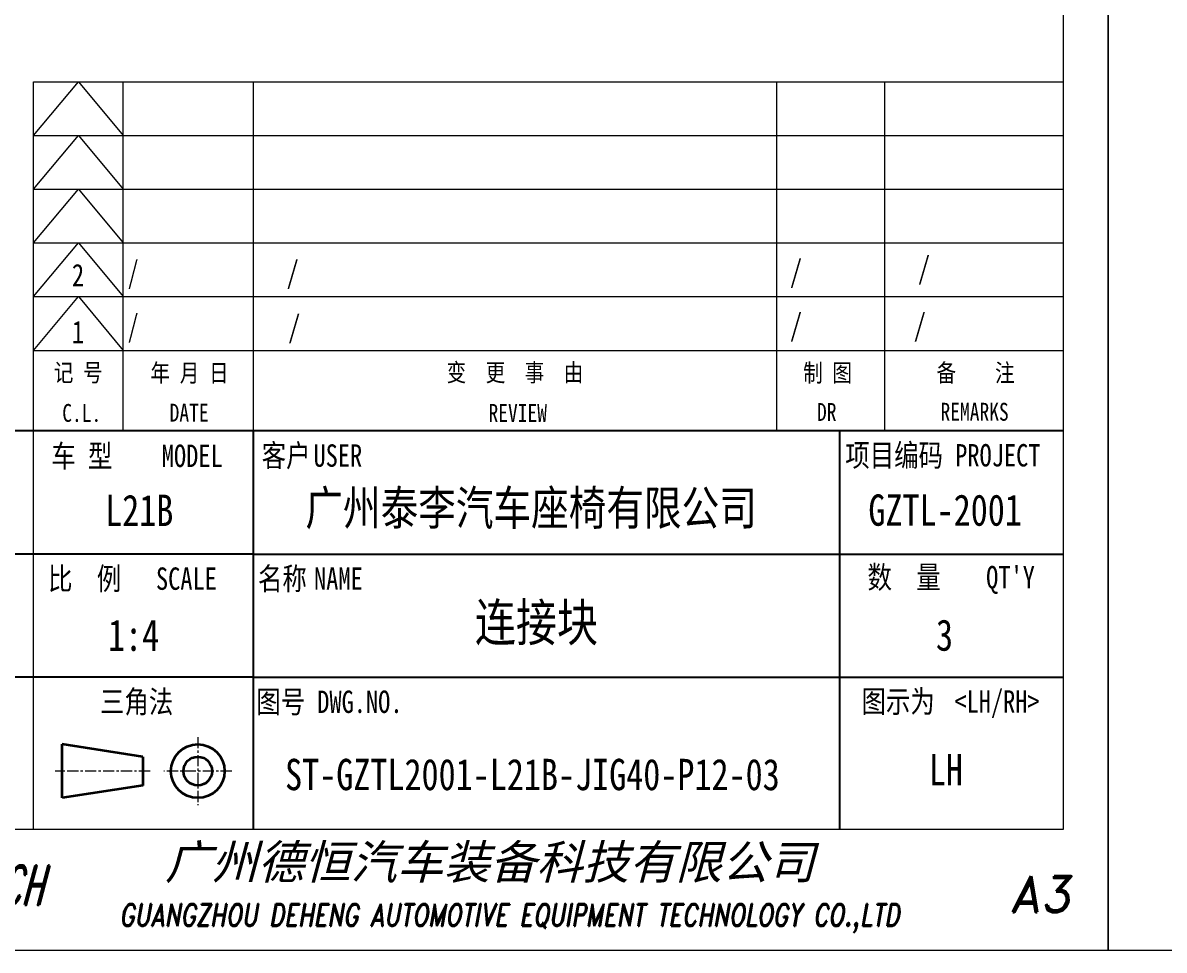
# Model space of a CAD drawing. Header units: millimetres. Extents: x 1333 to 190452, y -42879 to -5704.
# Drawn here: x 183642 to 184152, y -22831 to -22417 of the extents above; entities that cross this region are included whole.
import ezdxf
from ezdxf.enums import TextEntityAlignment as Align

# ---------------------------------------------------------------- set-up
doc = ezdxf.new("R2010")
doc.units = ezdxf.units.MM
doc.header["$LTSCALE"] = 0.5
doc.linetypes.add('AM_ISO08W050x2', pattern=[9, 6, -0.75, 1.5, -0.75])
doc.linetypes.add('CENTER', pattern=[2, 1.25, -0.25, 0.25, -0.25])
doc.layers.add('中心线', color=2, linetype='AM_ISO08W050x2', lineweight=18)
doc.layers.add('图框', color=7, linetype='Continuous', lineweight=18)
for name, color, linetype in [('图\\M+19E79\\M+195B6\\M+18E9A', 7, 'Continuous'), ('图号', 7, 'Continuous'), ('图名', 7, 'Continuous'), ('数量', 7, 'Continuous'), ('车型', 7, 'Continuous')]:
    doc.layers.add(name, color=color, linetype=linetype)
doc.layers.add('打印-禁用', color=7, linetype='Continuous', lineweight=15, plot=False)
doc.styles.add('STYLE1', font='')
doc.styles.add('国标', font='simfang.ttf', dxfattribs={"width": 0.8})
doc.styles.add('标题\\M+18E9A', font='romand.shx', dxfattribs={"oblique": 10, "bigfont": 'bigfont.shx'})
doc.styles.get('STYLE1').set_extended_font_data('SimSun')

# ---------------------------------------------------------------- blocks, each defined once
blk = doc.blocks.new('GZDEH零件A3图框V01版')
at = {"layer": '中心线', "color": 1, "linetype": 'CENTER', "lineweight": 5, "ltscale": 2}
for p, q in [((3175.82, -1822.66), (3175.82, -1830.26)), ((3170.49, -1826.46), (3159.89, -1826.46)), ((3179.62, -1826.46), (3172.02, -1826.46))]:
    blk.add_line(p, q, dxfattribs=at)
at = {"layer": '图\\M+19E79\\M+195B6\\M+18E9A', "color": 7}
blk.add_line((3272.49, -1788.46), (3092.49, -1788.46), dxfattribs=at)
at = {"layer": '图\\M+19E79\\M+195B6\\M+18E9A', "color": 9}
for p, q in [((3272.49, -1788.46), (3092.49, -1788.46)), ((3181.99, -1788.46), (3181.99, -1832.96)), ((3247.49, -1788.46), (3247.49, -1832.96)), ((3181.99, -1802.21), (3092.49, -1802.21)), ((3181.99, -1802.21), (3272.49, -1802.21)), ((3181.99, -1815.96), (3092.49, -1815.96)), ((3181.99, -1815.96), (3272.49, -1815.96))]:
    blk.add_line(p, q, dxfattribs=at)
at = {"layer": '图框', "linetype": 'Continuous'}
for p, q in [((3272.49, -1832.96), (3272.49, -1554.46)), ((3157.49, -1749.46), (3272.49, -1749.46)), ((3157.49, -1832.96), (3157.49, -1749.46)), ((2882.49, -1832.96), (3272.49, -1832.96))]:
    blk.add_line(p, q, dxfattribs=at)
at = {"layer": '图框', "color": 9}
for p, q in [((3157.49, -1755.46), (3162.49, -1749.46)), ((3162.49, -1749.46), (3167.49, -1755.46)), ((3167.49, -1788.46), (3167.49, -1749.46)), ((3240.49, -1788.46), (3240.49, -1749.46)), ((3252.49, -1749.46), (3252.49, -1788.46)), ((3157.49, -1755.46), (3272.49, -1755.46)), ((3157.49, -1761.46), (3162.49, -1755.46)), ((3162.49, -1755.46), (3167.49, -1761.46)), ((3157.49, -1761.46), (3272.49, -1761.46)), ((3157.49, -1767.46), (3162.49, -1761.46)), ((3162.49, -1761.46), (3167.49, -1767.46)), ((3157.49, -1767.46), (3272.49, -1767.46)), ((3157.49, -1773.46), (3162.49, -1767.46)), ((3162.49, -1767.46), (3167.49, -1773.46)), ((3157.49, -1773.46), (3272.49, -1773.46)), ((3157.49, -1779.46), (3162.49, -1773.46)), ((3162.49, -1773.46), (3167.49, -1779.46)), ((3157.49, -1779.46), (3272.49, -1779.46))]:
    blk.add_line(p, q, dxfattribs=at)
at = {"layer": '图框', "color": 9, "linetype": 'Continuous'}
blk.add_line((3181.99, -1749.46), (3181.99, -1832.96), dxfattribs=at)
at = {"layer": '图框', "color": 2, "linetype": 'ByBlock', "lineweight": 35}
for p, q in [((3169.69, -1824.86), (3160.69, -1823.46)), ((3160.69, -1829.46), (3160.69, -1823.46)), ((3169.69, -1824.86), (3169.69, -1828.06)), ((3169.69, -1828.06), (3160.69, -1829.46))]:
    blk.add_line(p, q, dxfattribs=at)
for radius in [3, 1.6]:
    blk.add_circle((3175.82, -1826.46), radius, dxfattribs=at)
at = {"layer": '打印-禁用', "linetype": 'Continuous'}
for p, q in [((2857.49, -1549.46), (2857.49, -1846.46)), ((3277.49, -1846.46), (3277.49, -1549.46)), ((2857.49, -1846.46), (3277.49, -1846.46))]:
    blk.add_line(p, q, dxfattribs=at)
at = {"layer": '图\\M+19E79\\M+195B6\\M+18E9A', "color": 9, "style": '国标', "width": 0.8}
for s, p in [('车 型', (3162.87, -1791.2)), ('MODEL', (3175.2, -1791.24))]:
    blk.add_text(s, height=2.5, dxfattribs=at).set_placement(p, align=Align.MIDDLE)
for s, p in [('客户', (3185.68, -1792.46)), ('USER', (3191.46, -1792.46))]:
    blk.add_text(s, height=2.5, dxfattribs=at).set_placement(p, align=Align.CENTER)
for s, p in [('项目编码 PROJECT', (3248.13, -1792.43)), ('比  例\u3000', (3159.1, -1806.21)), ('名称\u3000', (3182.54, -1806.21)), ('数  量', (3250.61, -1806.05)), ("QT'Y ", (3263.86, -1806.05)), ('SCALE', (3171.15, -1806.21)), ('NAME', (3188.8, -1806.21)), ('三角法', (3164.9, -1819.96)), ('图号', (3182.36, -1819.96)), ('DWG.NO.', (3189.16, -1819.96)), ('图示为', (3249.94, -1819.93)), ('<LH/RH>', (3260.31, -1819.93))]:
    blk.add_text(s, height=2.5, dxfattribs=at).set_placement(p)
at = {"layer": '图\\M+19E79\\M+195B6\\M+18E9A', "color": 7, "lineweight": -3, "style": 'STYLE1', "oblique": 15}
blk.add_text('广州德恒汽车装备科技有限公司', height=3.8, dxfattribs=at).set_placement((3172.16, -1838.51))
at = {"layer": '图\\M+19E79\\M+195B6\\M+18E9A', "color": 7, "style": '标题\\M+18E9A'}
for s, height, oblique, width, p in [('DEH-TECH', 4.4, 15, 0.6, (3149.16, -1839.21)), ('GUANGZHOU DEHENG AUTOMOTIVE EQUIPMENT TECHNOLOGY CO.,LTD ', 2.5, 10, 0.75, (3211.26, -1842.9))]:
    blk.add_text(s, height=height, dxfattribs=dict(at, oblique=oblique, width=width)).set_placement(p, align=Align.MIDDLE)
at = {"layer": '图\\M+19E79\\M+195B6\\M+18E9A', "color": 7, "style": '标题\\M+18E9A', "oblique": 10}
blk.add_text('A3', height=4, dxfattribs=at).set_placement((3269.91, -1840.2), align=Align.MIDDLE)
at = {"layer": '图框', "color": 9, "style": '国标', "width": 0.8}
for s, p in [('记 号', (3162.47, -1782.94)), ('年 月 日', (3174.9, -1782.98)), ('变  更  事  由', (3211.24, -1782.93)), ('C.L.', (3162.86, -1787.45)), ('DATE', (3174.85, -1787.42)), ('REVIEW', (3211.55, -1787.45))]:
    blk.add_text(s, height=2, dxfattribs=at).set_placement(p, align=Align.CENTER)
for s, p in [('制 图', (3246.15, -1781.95)), ('备    注', (3262.68, -1781.92)), ('DR', (3246.06, -1786.34)), ('REMARKS', (3262.57, -1786.32))]:
    blk.add_text(s, height=2, dxfattribs=at).set_placement(p, align=Align.MIDDLE)
blk = doc.blocks.new('DEH A3')
at = {"layer": '图框'}
blk.add_blockref('GZDEH零件A3图框V01版', (-2857.49, 1846.46), dxfattribs=at)

msp = doc.modelspace()

# ---------------------------------------------------------------- block references
at = {"layer": '图框'}
for p, xscale, yscale, zscale in [((182447.313, -22831.005), 4, 4, 4), ((184127.313, -22831.005), 2, 2, 2)]:
    msp.add_blockref('DEH A3', p, dxfattribs=dict(at, xscale=xscale, yscale=yscale, zscale=zscale))

# ---------------------------------------------------------------- texts
at = {"layer": '图\\M+19E79\\M+195B6\\M+18E9A', "color": 3, "style": '国标'}
for s, height, width, p in [('/', 10, 0.705904, (183689.353, -22533.117)), ('/', 10, 0.8, (183760.294, -22533.117)), ('/', 10, 0.8, (183985.115, -22532.722)), ('/', 10, 0.8, (184042.294, -22531.239)), ('2', 10, 0.8, (183664.424, -22534.38)), ('/', 10, 0.705904, (183689.353, -22557.117)), ('/', 10, 0.8, (183760.982, -22557.456)), ('/', 10, 0.8, (183985.115, -22556.722)), ('/', 10, 0.8, (184040.44, -22556.679)), ('1', 10, 0.8, (183664.381, -22559.821)), ('广州泰李汽车座椅有限公司', 15.4, 0.8, (183768.693, -22641.082)), ('GZTL-2001', 14, 0.8, (184020.182, -22641.366)), ('1:4', 14, 0.8, (183680.516, -22697.273))]:
    msp.add_text(s, height=height, dxfattribs=dict(at, width=width)).set_placement(p)
at = {"layer": '图\\M+19E79\\M+195B6\\M+18E9A', "color": 3, "style": '国标', "width": 0.8}
msp.add_text('LH', height=14, dxfattribs=at).set_placement((184054.8, -22757.34), align=Align.CENTER)
at = {"layer": '图号', "color": 3, "style": '国标', "width": 0.8}
msp.add_text('ST-GZTL2001-L21B-JIG40-P12-03', height=14, dxfattribs=at).set_placement((183759.631, -22759.512))
at = {"layer": '图名', "color": 3, "style": '国标', "width": 0.8}
msp.add_text('连接块', height=16.8, dxfattribs=at).set_placement((183871.922, -22692.951), align=Align.CENTER)
at = {"layer": '数量', "color": 3, "style": '国标', "width": 0.8}
msp.add_text('3', height=14, dxfattribs=at).set_placement((184054.185, -22697.212), align=Align.CENTER)
at = {"layer": '车型', "color": 3, "style": '国标', "width": 0.8}
msp.add_text('L21B', height=14, dxfattribs=at).set_placement((183694.491, -22641.481), align=Align.CENTER)

doc.saveas('drawing.dxf')
